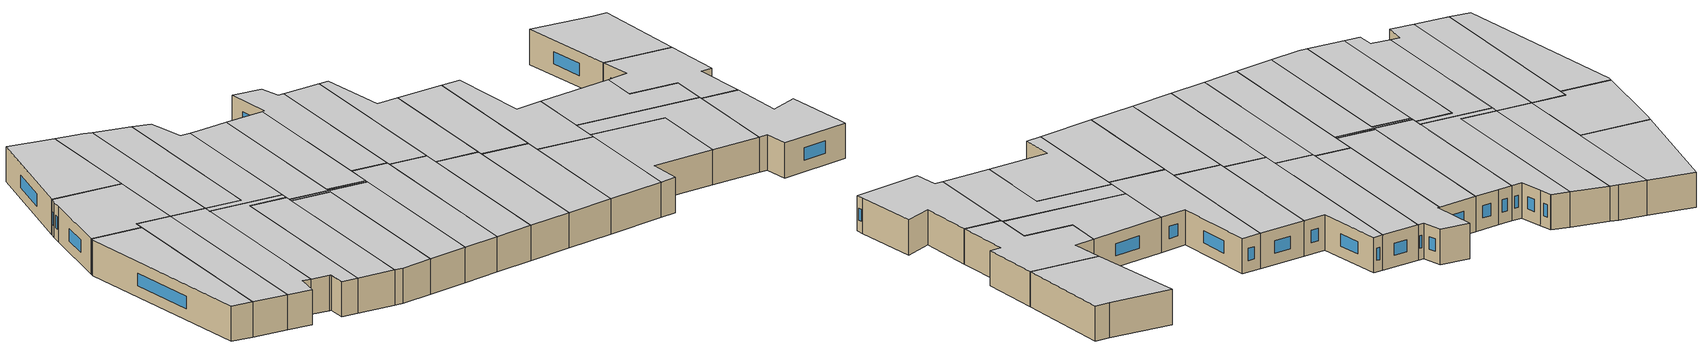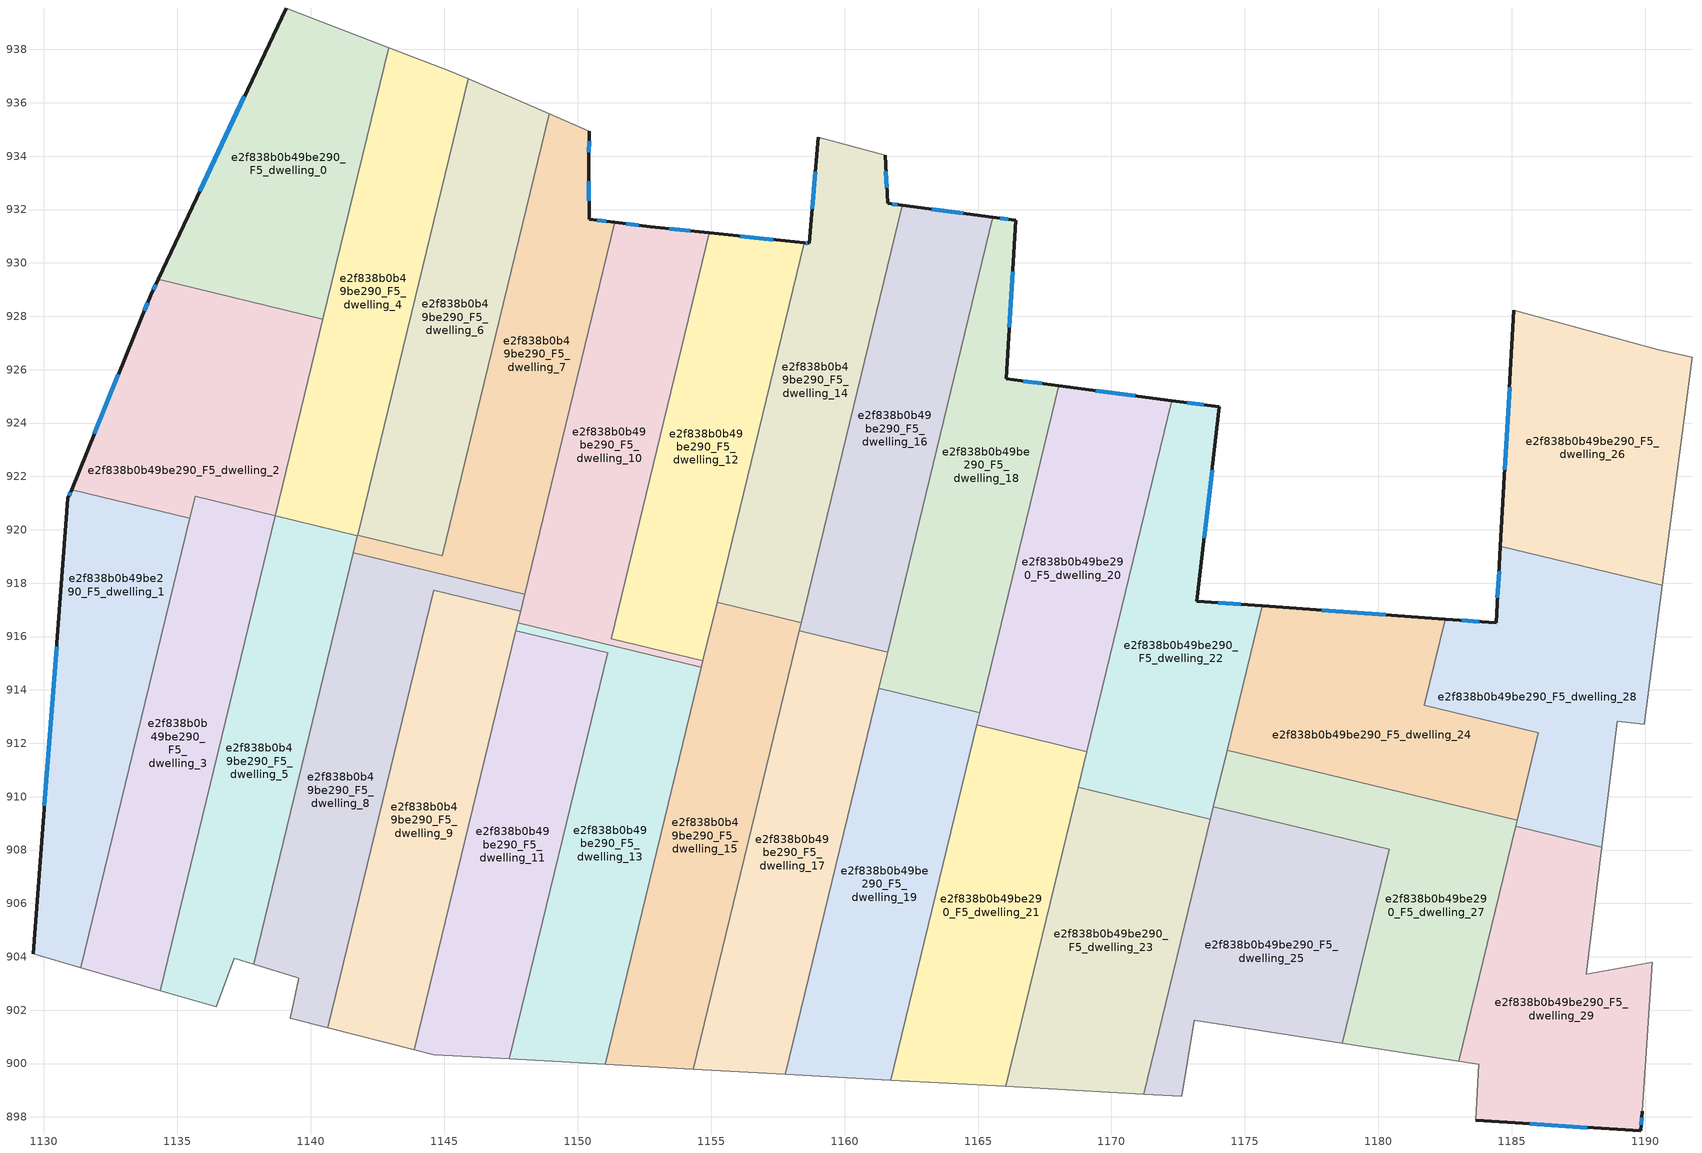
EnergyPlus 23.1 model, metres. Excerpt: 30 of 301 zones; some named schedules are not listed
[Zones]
e2f838b0b49be290_F5_dwelling_0
 floor to e2f838b0b49be290_F4_dwelling_0 (EU_floor_Construction): 1142.92,938.07 1140.46,927.88 1134.28,929.38 1139.07,939.55 z15
 wall outside (EU_wall_Construction): 1139.07,939.55 1134.28,929.38 z15:18
 wall to e2f838b0b49be290_F5_dwelling_2 (EU_wall_Construction): 1134.28,929.38 1140.46,927.88 z15:18
 wall adiabatic (EU_wall_Construction): 1142.92,938.07 1139.07,939.55 z15:18
 wall to e2f838b0b49be290_F5_dwelling_4 (EU_wall_Construction): 1140.46,927.88 1142.92,938.07 z15:18
 window (EU_Window_Construction): 1137.51,936.24 1135.84,932.69 z15.98:17.02
 ceiling to e2f838b0b49be290_F6_dwelling_0 (EU_floor_Construction): 1140.46,927.88 1142.92,938.07 1139.07,939.55 1134.28,929.38 z18
e2f838b0b49be290_F5_dwelling_1
 floor to e2f838b0b49be290_F4_dwelling_1 (EU_floor_Construction): 1135.47,920.44 1131.39,903.59 1129.59,904.11 1130.9,921.18 1131.04,921.51 z15
 wall outside (EU_wall_Construction): 1131.04,921.51 1130.9,921.18 1129.59,904.11 z15:18
 wall to e2f838b0b49be290_F5_dwelling_2 (EU_wall_Construction): 1135.47,920.44 1131.04,921.51 z15:18
 wall adiabatic (EU_wall_Construction): 1129.59,904.11 1131.39,903.59 z15:18
 wall to e2f838b0b49be290_F5_dwelling_3 (EU_wall_Construction): 1131.39,903.59 1135.47,920.44 z15:18
 window (EU_Window_Construction): 1130.48,915.63 1130.02,909.66 / 1130.99,921.4 1130.95,921.29 z15.98:17.02
 ceiling to e2f838b0b49be290_F6_dwelling_1 (EU_floor_Construction): 1131.39,903.59 1135.47,920.44 1131.04,921.51 1130.9,921.18 1129.59,904.11 z18
e2f838b0b49be290_F5_dwelling_10
 floor to e2f838b0b49be290_F4_dwelling_10 (EU_floor_Construction): 1154.93,931.12 1151.25,915.92 1154.69,915.09 1154.63,914.84 1147.75,916.51 1151.39,931.52 1152.71,931.36 z15
 wall outside (EU_wall_Construction): 1154.93,931.12 1152.71,931.36 1151.39,931.52 z15:18
 wall to e2f838b0b49be290_F5_dwelling_12 (EU_wall_Construction): 1154.69,915.09 1151.25,915.92 1154.93,931.12 z15:18
 wall to e2f838b0b49be290_F5_dwelling_13 (EU_wall_Construction): 1147.75,916.51 1154.63,914.84 z15:18
 wall to e2f838b0b49be290_F5_dwelling_7 (EU_wall_Construction): 1151.39,931.52 1148.01,917.58 z15:18
 wall to e2f838b0b49be290_F5_dwelling_15 (EU_wall_Construction): 1154.63,914.84 1154.69,915.09 z15:18
 wall to e2f838b0b49be290_F5_dwelling_8 (EU_wall_Construction): 1148.01,917.58 1147.86,916.94 z15:18
 wall to e2f838b0b49be290_F5_dwelling_9 (EU_wall_Construction): 1147.86,916.94 1147.75,916.51 z15:18
 window (EU_Window_Construction): 1154.21,931.2 1153.43,931.28 / 1152.28,931.41 1151.82,931.46 z15.98:17.02
 ceiling to e2f838b0b49be290_F6_dwelling_10 (EU_floor_Construction): 1154.63,914.84 1154.69,915.09 1151.25,915.92 1154.93,931.12 1152.71,931.36 1151.39,931.52 1147.75,916.51 z18
e2f838b0b49be290_F5_dwelling_11
 floor to e2f838b0b49be290_F4_dwelling_11 (EU_floor_Construction): 1151.12,915.39 1147.44,900.18 1144.6,900.34 1143.88,900.52 1147.69,916.22 z15
 wall adiabatic (EU_wall_Construction): 1143.88,900.52 1144.6,900.34 1147.44,900.18 z15:18
 wall to e2f838b0b49be290_F5_dwelling_13 (EU_wall_Construction): 1147.44,900.18 1151.12,915.39 1147.69,916.22 z15:18
 wall to e2f838b0b49be290_F5_dwelling_9 (EU_wall_Construction): 1147.69,916.22 1143.88,900.52 z15:18
 ceiling to e2f838b0b49be290_F6_dwelling_11 (EU_floor_Construction): 1147.44,900.18 1151.12,915.39 1147.69,916.22 1143.88,900.52 1144.6,900.34 z18
e2f838b0b49be290_F5_dwelling_12
 floor to e2f838b0b49be290_F4_dwelling_12 (EU_floor_Construction): 1158.48,930.75 1154.69,915.09 1151.25,915.92 1154.93,931.12 z15
 wall outside (EU_wall_Construction): 1158.48,930.75 1154.93,931.12 z15:18
 wall to e2f838b0b49be290_F5_dwelling_14 (EU_wall_Construction): 1155.22,917.28 1158.48,930.75 z15:18
 wall to e2f838b0b49be290_F5_dwelling_15 (EU_wall_Construction): 1154.69,915.09 1155.22,917.28 z15:18
 window (EU_Window_Construction): 1157.33,930.87 1156.09,931 z15.98:17.02
 ceiling to e2f838b0b49be290_F6_dwelling_12 (EU_floor_Construction): 1154.69,915.09 1158.48,930.75 1154.93,931.12 1151.25,915.92 z18
e2f838b0b49be290_F5_dwelling_13
 floor to e2f838b0b49be290_F4_dwelling_13 (EU_floor_Construction): 1154.63,914.84 1151.03,899.98 1147.44,900.18 1151.12,915.39 1147.69,916.22 1147.75,916.51 z15
 wall adiabatic (EU_wall_Construction): 1147.44,900.18 1151.03,899.98 z15:18
 wall to e2f838b0b49be290_F5_dwelling_15 (EU_wall_Construction): 1151.03,899.98 1154.63,914.84 z15:18
 wall to e2f838b0b49be290_F5_dwelling_9 (EU_wall_Construction): 1147.75,916.51 1147.69,916.22 z15:18
 ceiling to e2f838b0b49be290_F6_dwelling_13 (EU_floor_Construction): 1151.03,899.98 1154.63,914.84 1147.75,916.51 1147.69,916.22 1151.12,915.39 1147.44,900.18 z18
e2f838b0b49be290_F5_dwelling_14
 floor to e2f838b0b49be290_F4_dwelling_14 (EU_floor_Construction): 1161.52,934.03 1161.61,932.23 1162.16,932.16 1158.37,916.51 1155.22,917.28 1158.48,930.75 1158.67,930.73 1159.01,934.72 z15
 wall outside (EU_wall_Construction): 1162.16,932.16 1161.61,932.23 1161.52,934.03 / 1159.01,934.72 1158.67,930.73 1158.48,930.75 z15:18
 wall to e2f838b0b49be290_F5_dwelling_15 (EU_wall_Construction): 1155.22,917.28 1158.37,916.51 z15:18
 wall adiabatic (EU_wall_Construction): 1161.52,934.03 1159.01,934.72 z15:18
 wall to e2f838b0b49be290_F5_dwelling_16 (EU_wall_Construction): 1158.37,916.51 1162.16,932.16 z15:18
 window (EU_Window_Construction): 1161.58,932.81 1161.55,933.44 / 1161.98,932.18 1161.79,932.2 / 1158.61,930.73 1158.55,930.74 / 1158.9,933.42 1158.78,932.03 z15.98:17.02
 ceiling to e2f838b0b49be290_F6_dwelling_14 (EU_floor_Construction): 1158.37,916.51 1162.16,932.16 1161.61,932.23 1161.52,934.03 1159.01,934.72 1158.67,930.73 1158.48,930.75 1155.22,917.28 z18
e2f838b0b49be290_F5_dwelling_15
 floor to e2f838b0b49be290_F4_dwelling_15 (EU_floor_Construction): 1158.37,916.51 1154.32,899.8 1151.03,899.98 1155.22,917.28 z15
 wall adiabatic (EU_wall_Construction): 1151.03,899.98 1154.32,899.8 z15:18
 wall to e2f838b0b49be290_F5_dwelling_17 (EU_wall_Construction): 1154.32,899.8 1158.3,916.22 z15:18
 wall to e2f838b0b49be290_F5_dwelling_16 (EU_wall_Construction): 1158.3,916.22 1158.37,916.52 z15:18
 ceiling to e2f838b0b49be290_F6_dwelling_15 (EU_floor_Construction): 1154.32,899.8 1158.37,916.51 1155.22,917.28 1151.03,899.98 z18
e2f838b0b49be290_F5_dwelling_16
 floor to e2f838b0b49be290_F4_dwelling_16 (EU_floor_Construction): 1165.56,931.71 1161.61,915.42 1158.3,916.22 1162.16,932.16 z15
 wall outside (EU_wall_Construction): 1165.56,931.71 1162.16,932.16 z15:18
 wall to e2f838b0b49be290_F5_dwelling_17 (EU_wall_Construction): 1158.3,916.22 1161.61,915.42 z15:18
 wall to e2f838b0b49be290_F5_dwelling_18 (EU_wall_Construction): 1161.61,915.42 1165.56,931.71 z15:18
 window (EU_Window_Construction): 1164.45,931.86 1163.27,932.01 z15.98:17.02
 ceiling to e2f838b0b49be290_F6_dwelling_16 (EU_floor_Construction): 1161.61,915.42 1165.56,931.71 1162.16,932.16 1158.3,916.22 z18
e2f838b0b49be290_F5_dwelling_17
 floor to e2f838b0b49be290_F4_dwelling_17 (EU_floor_Construction): 1161.61,915.42 1157.78,899.61 1154.32,899.8 1158.3,916.22 z15
 wall adiabatic (EU_wall_Construction): 1154.32,899.8 1157.78,899.61 z15:18
 wall to e2f838b0b49be290_F5_dwelling_19 (EU_wall_Construction): 1157.78,899.61 1161.28,914.07 z15:18
 wall to e2f838b0b49be290_F5_dwelling_18 (EU_wall_Construction): 1161.28,914.07 1161.61,915.42 z15:18
 ceiling to e2f838b0b49be290_F6_dwelling_17 (EU_floor_Construction): 1157.78,899.61 1161.61,915.42 1158.3,916.22 1154.32,899.8 z18
e2f838b0b49be290_F5_dwelling_18
 floor to e2f838b0b49be290_F4_dwelling_18 (EU_floor_Construction): 1166.42,931.6 1166.05,925.66 1168.03,925.4 1165.06,913.15 1161.28,914.07 1165.56,931.71 z15
 wall outside (EU_wall_Construction): 1168.03,925.4 1166.05,925.66 1166.42,931.6 1165.56,931.71 z15:18
 wall to e2f838b0b49be290_F5_dwelling_19 (EU_wall_Construction): 1161.28,914.07 1165.06,913.15 z15:18
 wall to e2f838b0b49be290_F5_dwelling_20 (EU_wall_Construction): 1165.06,913.15 1168.03,925.4 z15:18
 window (EU_Window_Construction): 1166.14,931.63 1165.84,931.67 / 1166.17,927.59 1166.3,929.67 / 1167.39,925.48 1166.69,925.57 z15.98:17.02
 ceiling to e2f838b0b49be290_F6_dwelling_18 (EU_floor_Construction): 1165.06,913.15 1168.03,925.4 1166.05,925.66 1166.42,931.6 1165.56,931.71 1161.28,914.07 z18
e2f838b0b49be290_F5_dwelling_19
 floor to e2f838b0b49be290_F4_dwelling_19 (EU_floor_Construction): 1165.06,913.15 1161.73,899.38 1157.78,899.61 1161.28,914.07 z15
 wall adiabatic (EU_wall_Construction): 1157.78,899.61 1161.73,899.38 z15:18
 wall to e2f838b0b49be290_F5_dwelling_21 (EU_wall_Construction): 1161.73,899.38 1164.95,912.69 z15:18
 wall to e2f838b0b49be290_F5_dwelling_20 (EU_wall_Construction): 1164.95,912.69 1165.06,913.15 z15:18
 ceiling to e2f838b0b49be290_F6_dwelling_19 (EU_floor_Construction): 1161.73,899.38 1165.06,913.15 1161.28,914.07 1157.78,899.61 z18
e2f838b0b49be290_F5_dwelling_2
 floor to e2f838b0b49be290_F4_dwelling_2 (EU_floor_Construction): 1140.46,927.88 1138.68,920.53 1135.67,921.26 1135.47,920.44 1131.04,921.51 1133.64,927.92 1134,928.8 1134.28,929.38 z15
 wall outside (EU_wall_Construction): 1134.28,929.38 1134,928.8 1133.64,927.92 1131.04,921.51 z15:18
 wall to e2f838b0b49be290_F5_dwelling_3 (EU_wall_Construction): 1135.47,920.44 1135.67,921.26 1138.68,920.53 z15:18
 wall to e2f838b0b49be290_F5_dwelling_4 (EU_wall_Construction): 1138.68,920.53 1140.46,927.88 z15:18
 window (EU_Window_Construction): 1132.79,925.83 1131.88,923.59 / 1133.88,928.51 1133.76,928.2 / 1134.19,929.19 1134.09,928.99 z15.98:17.02
 ceiling to e2f838b0b49be290_F6_dwelling_2 (EU_floor_Construction): 1138.68,920.53 1140.46,927.88 1134.28,929.38 1134,928.8 1133.64,927.92 1131.04,921.51 1135.47,920.44 1135.67,921.26 z18
e2f838b0b49be290_F5_dwelling_20
 floor to e2f838b0b49be290_F4_dwelling_20 (EU_floor_Construction): 1172.26,924.84 1169.07,911.69 1164.95,912.69 1168.03,925.4 z15
 wall outside (EU_wall_Construction): 1172.26,924.84 1168.03,925.4 z15:18
 wall to e2f838b0b49be290_F5_dwelling_21 (EU_wall_Construction): 1164.95,912.69 1169.07,911.69 z15:18
 wall to e2f838b0b49be290_F5_dwelling_22 (EU_wall_Construction): 1169.07,911.69 1172.26,924.84 z15:18
 window (EU_Window_Construction): 1170.88,925.02 1169.4,925.22 z15.98:17.02
 ceiling to e2f838b0b49be290_F6_dwelling_20 (EU_floor_Construction): 1169.07,911.69 1172.26,924.84 1168.03,925.4 1164.95,912.69 z18
e2f838b0b49be290_F5_dwelling_21
 floor to e2f838b0b49be290_F4_dwelling_21 (EU_floor_Construction): 1169.07,911.69 1166.04,899.15 1161.73,899.38 1164.95,912.69 z15
 wall adiabatic (EU_wall_Construction): 1161.73,899.38 1166.04,899.15 z15:18
 wall to e2f838b0b49be290_F5_dwelling_23 (EU_wall_Construction): 1166.04,899.15 1168.75,910.36 z15:18
 wall to e2f838b0b49be290_F5_dwelling_22 (EU_wall_Construction): 1168.75,910.36 1169.08,911.69 z15:18
 ceiling to e2f838b0b49be290_F6_dwelling_21 (EU_floor_Construction): 1166.04,899.15 1169.07,911.69 1164.95,912.69 1161.73,899.38 z18
e2f838b0b49be290_F5_dwelling_22
 floor to e2f838b0b49be290_F4_dwelling_22 (EU_floor_Construction): 1174.04,924.61 1173.2,917.33 1175.65,917.15 1173.71,909.16 1168.75,910.36 1172.26,924.84 z15
 wall outside (EU_wall_Construction): 1175.65,917.15 1173.2,917.33 1174.04,924.61 1172.26,924.84 z15:18
 wall to e2f838b0b49be290_F5_dwelling_23 (EU_wall_Construction): 1168.75,910.36 1173.71,909.16 z15:18
 wall to e2f838b0b49be290_F5_dwelling_24 (EU_wall_Construction): 1174.34,911.74 1175.65,917.15 z15:18
 wall to e2f838b0b49be290_F5_dwelling_27 (EU_wall_Construction): 1173.82,909.62 1174.33,911.74 z15:18
 wall to e2f838b0b49be290_F5_dwelling_25 (EU_wall_Construction): 1173.71,909.16 1173.82,909.62 z15:18
 window (EU_Window_Construction): 1173.46,924.68 1172.84,924.76 / 1173.47,919.7 1173.77,922.24 / 1174.85,917.21 1174,917.27 z15.98:17.02
 ceiling to e2f838b0b49be290_F6_dwelling_22 (EU_floor_Construction): 1173.71,909.16 1175.65,917.15 1173.2,917.33 1174.04,924.61 1172.26,924.84 1168.75,910.36 z18
e2f838b0b49be290_F5_dwelling_23
 floor to e2f838b0b49be290_F4_dwelling_23 (EU_floor_Construction): 1173.71,909.16 1171.21,898.86 1166.04,899.15 1168.75,910.36 z15
 wall adiabatic (EU_wall_Construction): 1166.04,899.15 1171.21,898.86 z15:18
 wall to e2f838b0b49be290_F5_dwelling_25 (EU_wall_Construction): 1171.21,898.86 1173.71,909.16 z15:18
 ceiling to e2f838b0b49be290_F6_dwelling_23 (EU_floor_Construction): 1171.21,898.86 1173.71,909.16 1168.75,910.36 1166.04,899.15 z18
e2f838b0b49be290_F5_dwelling_24
 floor to e2f838b0b49be290_F4_dwelling_24 (EU_floor_Construction): 1182.5,916.66 1181.72,913.43 1186,912.39 1185.2,909.11 1174.33,911.74 1175.65,917.15 z15
 wall outside (EU_wall_Construction): 1182.5,916.66 1175.65,917.15 z15:18
 wall to e2f838b0b49be290_F5_dwelling_28 (EU_wall_Construction): 1185.2,909.11 1186,912.39 1181.72,913.43 1182.5,916.66 z15:18
 wall to e2f838b0b49be290_F5_dwelling_27 (EU_wall_Construction): 1174.33,911.74 1185.2,909.11 z15:18
 window (EU_Window_Construction): 1180.27,916.82 1177.88,916.99 z15.98:17.02
 ceiling to e2f838b0b49be290_F6_dwelling_24 (EU_floor_Construction): 1185.2,909.11 1186,912.39 1181.72,913.43 1182.5,916.66 1175.65,917.15 1174.33,911.74 z18
e2f838b0b49be290_F5_dwelling_25
 floor to e2f838b0b49be290_F4_dwelling_25 (EU_floor_Construction): 1180.41,908.02 1178.65,900.77 1173.1,901.62 1172.64,898.78 1171.21,898.86 1173.82,909.62 z15
 wall to e2f838b0b49be290_F5_dwelling_27 (EU_wall_Construction): 1178.65,900.77 1180.41,908.02 1173.82,909.62 z15:18
 wall adiabatic (EU_wall_Construction): 1171.21,898.86 1172.64,898.78 1173.1,901.62 1178.65,900.77 z15:18
 ceiling to e2f838b0b49be290_F6_dwelling_25 (EU_floor_Construction): 1178.65,900.77 1180.41,908.02 1173.82,909.62 1171.21,898.86 1172.64,898.78 1173.1,901.62 z18
e2f838b0b49be290_F5_dwelling_26
 floor to e2f838b0b49be290_F4_dwelling_26 (EU_floor_Construction): 1191.75,926.47 1190.64,917.92 1184.57,919.38 1185.08,928.23 1190.48,926.75 z15
 wall outside (EU_wall_Construction): 1185.08,928.23 1184.57,919.38 z15:18
 wall adiabatic (EU_wall_Construction): 1190.64,917.92 1191.75,926.47 1190.48,926.75 1185.08,928.23 z15:18
 wall to e2f838b0b49be290_F5_dwelling_28 (EU_wall_Construction): 1184.57,919.38 1190.64,917.92 z15:18
 window (EU_Window_Construction): 1184.92,925.35 1184.74,922.26 z15.98:17.02
 ceiling to e2f838b0b49be290_F6_dwelling_26 (EU_floor_Construction): 1190.64,917.92 1191.75,926.47 1190.48,926.75 1185.08,928.23 1184.57,919.38 z18
e2f838b0b49be290_F5_dwelling_27
 floor to e2f838b0b49be290_F4_dwelling_27 (EU_floor_Construction): 1185.2,909.11 1183.02,900.09 1178.65,900.77 1180.41,908.02 1173.82,909.62 1174.33,911.74 z15
 wall adiabatic (EU_wall_Construction): 1178.65,900.77 1183.02,900.09 z15:18
 wall to e2f838b0b49be290_F5_dwelling_29 (EU_wall_Construction): 1183.02,900.09 1185.15,908.89 z15:18
 wall to e2f838b0b49be290_F5_dwelling_28 (EU_wall_Construction): 1185.15,908.89 1185.2,909.11 z15:18
 ceiling to e2f838b0b49be290_F6_dwelling_27 (EU_floor_Construction): 1183.02,900.09 1185.2,909.11 1174.33,911.74 1173.82,909.62 1180.41,908.02 1178.65,900.77 z18
e2f838b0b49be290_F5_dwelling_28
 floor to e2f838b0b49be290_F4_dwelling_28 (EU_floor_Construction): 1190.64,917.92 1189.96,912.72 1188.95,912.83 1188.37,908.11 1185.15,908.89 1186,912.39 1181.72,913.43 1182.5,916.66 1184.41,916.52 1184.57,919.38 z15
 wall outside (EU_wall_Construction): 1184.57,919.38 1184.41,916.52 1182.5,916.66 z15:18
 wall adiabatic (EU_wall_Construction): 1188.37,908.11 1188.95,912.83 1189.96,912.72 1190.64,917.92 z15:18
 wall to e2f838b0b49be290_F5_dwelling_29 (EU_wall_Construction): 1185.15,908.89 1188.37,908.11 z15:18
 window (EU_Window_Construction): 1183.79,916.56 1183.12,916.61 / 1184.52,918.45 1184.46,917.45 z15.98:17.02
 ceiling to e2f838b0b49be290_F6_dwelling_28 (EU_floor_Construction): 1188.37,908.11 1188.95,912.83 1189.96,912.72 1190.64,917.92 1184.57,919.38 1184.41,916.52 1182.5,916.66 1181.72,913.43 1186,912.39 1185.15,908.89 z18
e2f838b0b49be290_F5_dwelling_29
 floor to e2f838b0b49be290_F4_dwelling_29 (EU_floor_Construction): 1188.37,908.11 1187.79,903.35 1190.26,903.8 1189.89,898.21 1189.84,897.48 1183.65,897.87 1183.77,899.98 1183.02,900.09 1185.15,908.89 z15
 wall outside (EU_wall_Construction): 1183.65,897.87 1189.84,897.48 1189.89,898.21 z15:18
 wall adiabatic (EU_wall_Construction): 1189.89,898.21 1190.26,903.8 1187.79,903.35 1188.37,908.11 / 1183.02,900.09 1183.77,899.98 1183.65,897.87 z15:18
 window (EU_Window_Construction): 1189.86,897.72 1189.87,897.97 / 1185.66,897.74 1187.83,897.6 z15.98:17.02
 ceiling to e2f838b0b49be290_F6_dwelling_29 (EU_floor_Construction): 1189.84,897.48 1189.89,898.21 1190.26,903.8 1187.79,903.35 1188.37,908.11 1185.15,908.89 1183.02,900.09 1183.77,899.98 1183.65,897.87 z18
e2f838b0b49be290_F5_dwelling_3
 floor to e2f838b0b49be290_F4_dwelling_3 (EU_floor_Construction): 1138.68,920.53 1134.37,902.74 1131.39,903.59 1135.67,921.26 z15
 wall adiabatic (EU_wall_Construction): 1131.39,903.59 1134.37,902.74 z15:18
 wall to e2f838b0b49be290_F5_dwelling_5 (EU_wall_Construction): 1134.37,902.74 1138.67,920.53 z15:18
 ceiling to e2f838b0b49be290_F6_dwelling_3 (EU_floor_Construction): 1134.37,902.74 1138.68,920.53 1135.67,921.26 1131.39,903.59 z18
e2f838b0b49be290_F5_dwelling_4
 floor to e2f838b0b49be290_F4_dwelling_4 (EU_floor_Construction): 1145.22,937.19 1145.9,936.9 1141.75,919.78 1138.68,920.53 1142.92,938.07 z15
 wall adiabatic (EU_wall_Construction): 1145.9,936.9 1145.22,937.19 1142.92,938.07 z15:18
 wall to e2f838b0b49be290_F5_dwelling_5 (EU_wall_Construction): 1138.68,920.53 1141.75,919.78 z15:18
 wall to e2f838b0b49be290_F5_dwelling_6 (EU_wall_Construction): 1141.75,919.8 1145.9,936.9 z15:18
 wall to e2f838b0b49be290_F5_dwelling_7 (EU_wall_Construction): 1141.75,919.78 1141.75,919.8 z15:18
 ceiling to e2f838b0b49be290_F6_dwelling_4 (EU_floor_Construction): 1141.75,919.78 1145.9,936.9 1145.22,937.19 1142.92,938.07 1138.68,920.53 z18
e2f838b0b49be290_F5_dwelling_5
 floor to e2f838b0b49be290_F4_dwelling_5 (EU_floor_Construction): 1141.75,919.78 1137.86,903.72 1137.13,903.94 1136.46,902.14 1134.37,902.74 1138.68,920.53 z15
 wall adiabatic (EU_wall_Construction): 1134.37,902.74 1136.46,902.14 1137.13,903.94 1137.86,903.72 z15:18
 wall to e2f838b0b49be290_F5_dwelling_8 (EU_wall_Construction): 1137.86,903.72 1141.59,919.14 z15:18
 wall to e2f838b0b49be290_F5_dwelling_7 (EU_wall_Construction): 1141.59,919.14 1141.75,919.78 z15:18
 ceiling to e2f838b0b49be290_F6_dwelling_5 (EU_floor_Construction): 1137.86,903.72 1141.75,919.78 1138.68,920.53 1134.37,902.74 1136.46,902.14 1137.13,903.94 z18
e2f838b0b49be290_F5_dwelling_6
 floor to e2f838b0b49be290_F4_dwelling_6 (EU_floor_Construction): 1148.93,935.59 1144.92,919.03 1141.75,919.8 1145.9,936.9 z15
 wall to e2f838b0b49be290_F5_dwelling_7 (EU_wall_Construction): 1141.75,919.8 1144.92,919.03 1148.93,935.59 z15:18
 wall adiabatic (EU_wall_Construction): 1148.93,935.59 1145.9,936.9 z15:18
 ceiling to e2f838b0b49be290_F6_dwelling_6 (EU_floor_Construction): 1144.92,919.03 1148.93,935.59 1145.9,936.9 1141.75,919.8 z18
e2f838b0b49be290_F5_dwelling_7
 floor to e2f838b0b49be290_F4_dwelling_7 (EU_floor_Construction): 1150.44,934.94 1150.41,933.76 1150.43,931.63 1151.39,931.52 1148.02,917.58 1141.59,919.14 1141.75,919.8 1144.92,919.03 1148.93,935.59 1150.43,934.94 z15
 wall outside (EU_wall_Construction): 1151.39,931.52 1150.43,931.63 1150.41,933.76 1150.44,934.94 z15:18
 wall adiabatic (EU_wall_Construction): 1150.44,934.94 1150.43,934.94 1148.93,935.59 z15:18
 wall to e2f838b0b49be290_F5_dwelling_8 (EU_wall_Construction): 1141.59,919.14 1148.02,917.58 z15:18
 window (EU_Window_Construction): 1150.42,934.14 1150.43,934.55 / 1150.42,932.32 1150.42,933.07 / 1151.08,931.55 1150.74,931.59 z15.98:17.02
 ceiling to e2f838b0b49be290_F6_dwelling_7 (EU_floor_Construction): 1148.02,917.58 1151.39,931.52 1150.43,931.63 1150.41,933.76 1150.44,934.94 1150.43,934.94 1148.93,935.59 1144.92,919.03 1141.75,919.8 1141.59,919.14 z18
e2f838b0b49be290_F5_dwelling_8
 floor to e2f838b0b49be290_F4_dwelling_8 (EU_floor_Construction): 1148.02,917.58 1147.86,916.94 1144.61,917.73 1140.64,901.34 1139.23,901.7 1139.56,903.2 1139.45,903.23 1137.86,903.72 1141.59,919.14 z15
 wall adiabatic (EU_wall_Construction): 1137.86,903.72 1139.45,903.23 1139.56,903.2 1139.23,901.7 1140.64,901.34 z15:18
 wall to e2f838b0b49be290_F5_dwelling_9 (EU_wall_Construction): 1140.64,901.34 1144.61,917.73 1147.86,916.94 z15:18
 ceiling to e2f838b0b49be290_F6_dwelling_8 (EU_floor_Construction): 1140.64,901.34 1144.61,917.73 1147.86,916.94 1148.02,917.58 1141.59,919.14 1137.86,903.72 1139.45,903.23 1139.56,903.2 1139.23,901.7 z18
e2f838b0b49be290_F5_dwelling_9
 floor to e2f838b0b49be290_F4_dwelling_9 (EU_floor_Construction): 1147.86,916.94 1143.88,900.52 1140.64,901.34 1144.61,917.73 z15
 wall adiabatic (EU_wall_Construction): 1140.64,901.34 1143.88,900.52 z15:18
 ceiling to e2f838b0b49be290_F6_dwelling_9 (EU_floor_Construction): 1143.88,900.52 1147.86,916.94 1144.61,917.73 1140.64,901.34 z18
[Building]
EU S2 Campaign: North Axis=0; Terrain=City; Solar Distribution=FullExterior
[Site:Location]
Bologna: Latitude=44.5; Longitude=11.25; Time Zone=1; Elevation=37
[SizingPeriod:WeatherFileDays]
AnnualSizingPeriod: Begin Month=1; Begin Day of Month=1; End Month=12; End Day of Month=31; Day of Week for Start Day=Monday; Use Weather File Daylight Saving Period=No; Use Weather File Rain and Snow Indicators=No
[MATERIAL]
EU_InternalMass_Material: Roughness=MediumRough; Thickness=0.1; Conductivity=1; Density=1800; Specific Heat=900; Thermal Absorptance=0.9; Solar Absorptance=0.7; Visible Absorptance=0.7
[MATERIAL:NOMASS] Roughness=MediumRough; Thermal Absorptance=0.9; Solar Absorptance=0.7; Visible Absorptance=0.7
Name | Thermal Resistance
EU_wall_NoMass | 0.905828
EU_floor_NoMass | 0.67114
[WINDOWMATERIAL:SIMPLEGLAZINGSYSTEM]
EU_Window_SimpleGlazing: UFactor=4.52486; Solar Heat Gain Coefficient=0.85; Visible Transmittance=0.85
[CONSTRUCTION]
EU_wall_Construction: EU_wall_NoMass
EU_floor_Construction: EU_floor_NoMass
EU_Window_Construction: EU_Window_SimpleGlazing
EU_InternalMass_Construction: EU_InternalMass_Material
[ZONE] Type=1; Multiplier=1; Ceiling Height=autocalculate; Floor Area=autocalculate; Part of Total Floor Area=Yes
Name | Volume
e2f838b0b49be290_F5_dwelling_0; e2f838b0b49be290_F5_dwelling_2 | 169.373
e2f838b0b49be290_F5_dwelling_1 | 169.365
e2f838b0b49be290_F5_dwelling_10 | 168.926
e2f838b0b49be290_F5_dwelling_11 | 169.351
e2f838b0b49be290_F5_dwelling_12 | 168.511
e2f838b0b49be290_F5_dwelling_13 | 168.913
e2f838b0b49be290_F5_dwelling_14 | 170.202
e2f838b0b49be290_F5_dwelling_15 | 170.205
e2f838b0b49be290_F5_dwelling_16 | 169.418
e2f838b0b49be290_F5_dwelling_17 | 169.406
e2f838b0b49be290_F5_dwelling_18 | 169.361
e2f838b0b49be290_F5_dwelling_19 | 169.372
e2f838b0b49be290_F5_dwelling_20; e2f838b0b49be290_F5_dwelling_3 | 169.356
e2f838b0b49be290_F5_dwelling_21 | 169.353
e2f838b0b49be290_F5_dwelling_22 | 169.386
e2f838b0b49be290_F5_dwelling_23 | 169.389
e2f838b0b49be290_F5_dwelling_24 | 169.354
e2f838b0b49be290_F5_dwelling_25 | 169.174
e2f838b0b49be290_F5_dwelling_26 | 169.477
e2f838b0b49be290_F5_dwelling_27 | 169.378
e2f838b0b49be290_F5_dwelling_28 | 169.463
e2f838b0b49be290_F5_dwelling_29 | 169.367
e2f838b0b49be290_F5_dwelling_4 | 169.371
e2f838b0b49be290_F5_dwelling_5 | 169.342
e2f838b0b49be290_F5_dwelling_6 | 169.381
e2f838b0b49be290_F5_dwelling_7 | 169.375
e2f838b0b49be290_F5_dwelling_8 | 169.402
e2f838b0b49be290_F5_dwelling_9 | 169.412
[INTERNALMASS] Construction=EU_InternalMass_Construction
Name | Zone or ZoneList | Surface Area
e2f838b0b49be290_F5_dwelling_0_EU_InternalMass | e2f838b0b49be290_F5_dwelling_0 | 56.4556
e2f838b0b49be290_F5_dwelling_1_EU_InternalMass | e2f838b0b49be290_F5_dwelling_1 | 56.4551
e2f838b0b49be290_F5_dwelling_2_EU_InternalMass | e2f838b0b49be290_F5_dwelling_2 | 56.4577
e2f838b0b49be290_F5_dwelling_3_EU_InternalMass | e2f838b0b49be290_F5_dwelling_3 | 56.4525
e2f838b0b49be290_F5_dwelling_4_EU_InternalMass | e2f838b0b49be290_F5_dwelling_4 | 56.4571
e2f838b0b49be290_F5_dwelling_5_EU_InternalMass | e2f838b0b49be290_F5_dwelling_5 | 56.448
e2f838b0b49be290_F5_dwelling_6_EU_InternalMass | e2f838b0b49be290_F5_dwelling_6 | 56.4598
e2f838b0b49be290_F5_dwelling_7_EU_InternalMass | e2f838b0b49be290_F5_dwelling_7 | 56.4582
e2f838b0b49be290_F5_dwelling_8_EU_InternalMass | e2f838b0b49be290_F5_dwelling_8 | 56.4675
e2f838b0b49be290_F5_dwelling_9_EU_InternalMass | e2f838b0b49be290_F5_dwelling_9 | 56.4724
e2f838b0b49be290_F5_dwelling_10_EU_InternalMass | e2f838b0b49be290_F5_dwelling_10 | 56.3092
e2f838b0b49be290_F5_dwelling_11_EU_InternalMass | e2f838b0b49be290_F5_dwelling_11 | 56.4505
e2f838b0b49be290_F5_dwelling_12_EU_InternalMass | e2f838b0b49be290_F5_dwelling_12 | 56.1702
e2f838b0b49be290_F5_dwelling_13_EU_InternalMass | e2f838b0b49be290_F5_dwelling_13 | 56.304
e2f838b0b49be290_F5_dwelling_14_EU_InternalMass | e2f838b0b49be290_F5_dwelling_14 | 56.7323
e2f838b0b49be290_F5_dwelling_15_EU_InternalMass | e2f838b0b49be290_F5_dwelling_15 | 56.7351
e2f838b0b49be290_F5_dwelling_16_EU_InternalMass | e2f838b0b49be290_F5_dwelling_16 | 56.473
e2f838b0b49be290_F5_dwelling_17_EU_InternalMass | e2f838b0b49be290_F5_dwelling_17 | 56.4689
e2f838b0b49be290_F5_dwelling_18_EU_InternalMass | e2f838b0b49be290_F5_dwelling_18 | 56.4544
e2f838b0b49be290_F5_dwelling_19_EU_InternalMass | e2f838b0b49be290_F5_dwelling_19 | 56.4571
e2f838b0b49be290_F5_dwelling_20_EU_InternalMass | e2f838b0b49be290_F5_dwelling_20 | 56.4512
e2f838b0b49be290_F5_dwelling_21_EU_InternalMass | e2f838b0b49be290_F5_dwelling_21 | 56.4509
e2f838b0b49be290_F5_dwelling_22_EU_InternalMass | e2f838b0b49be290_F5_dwelling_22 | 56.4617
e2f838b0b49be290_F5_dwelling_23_EU_InternalMass | e2f838b0b49be290_F5_dwelling_23 | 56.464
e2f838b0b49be290_F5_dwelling_24_EU_InternalMass | e2f838b0b49be290_F5_dwelling_24 | 56.4503
e2f838b0b49be290_F5_dwelling_25_EU_InternalMass | e2f838b0b49be290_F5_dwelling_25 | 56.3913
e2f838b0b49be290_F5_dwelling_26_EU_InternalMass | e2f838b0b49be290_F5_dwelling_26 | 56.4942
e2f838b0b49be290_F5_dwelling_27_EU_InternalMass | e2f838b0b49be290_F5_dwelling_27 | 56.4581
e2f838b0b49be290_F5_dwelling_28_EU_InternalMass | e2f838b0b49be290_F5_dwelling_28 | 56.4877
e2f838b0b49be290_F5_dwelling_29_EU_InternalMass | e2f838b0b49be290_F5_dwelling_29 | 56.4551
[OTHEREQUIPMENT] Fuel Type=Electricity; Design Level Calculation Method=Watts/Area; Power per Zone Floor Area=1; Fraction Latent=0; Fraction Radiant=0; Fraction Lost=0; Carbon Dioxide Generation Rate=0; EndUse Subcategory=EU_Step8_InternalGains
Name | Zone or ZoneList or Space or SpaceList | Schedule
EU_Step8_InternalGain_e2f838b0b49be290_F5_dwelling_0_f000 | e2f838b0b49be290_F5_dwelling_0 | EU_Step8_GainSchedule_e2f838b0b49be290_F5_dwelling_0_f000
EU_Step8_InternalGain_e2f838b0b49be290_F5_dwelling_1_f000 | e2f838b0b49be290_F5_dwelling_1 | EU_Step8_GainSchedule_e2f838b0b49be290_F5_dwelling_1_f000
EU_Step8_InternalGain_e2f838b0b49be290_F5_dwelling_2_f000 | e2f838b0b49be290_F5_dwelling_2 | EU_Step8_GainSchedule_e2f838b0b49be290_F5_dwelling_2_f000
EU_Step8_InternalGain_e2f838b0b49be290_F5_dwelling_3_f000 | e2f838b0b49be290_F5_dwelling_3 | EU_Step8_GainSchedule_e2f838b0b49be290_F5_dwelling_3_f000
EU_Step8_InternalGain_e2f838b0b49be290_F5_dwelling_4_f000 | e2f838b0b49be290_F5_dwelling_4 | EU_Step8_GainSchedule_e2f838b0b49be290_F5_dwelling_4_f000
EU_Step8_InternalGain_e2f838b0b49be290_F5_dwelling_5_f000 | e2f838b0b49be290_F5_dwelling_5 | EU_Step8_GainSchedule_e2f838b0b49be290_F5_dwelling_5_f000
EU_Step8_InternalGain_e2f838b0b49be290_F5_dwelling_6_f000 | e2f838b0b49be290_F5_dwelling_6 | EU_Step8_GainSchedule_e2f838b0b49be290_F5_dwelling_6_f000
EU_Step8_InternalGain_e2f838b0b49be290_F5_dwelling_7_f000 | e2f838b0b49be290_F5_dwelling_7 | EU_Step8_GainSchedule_e2f838b0b49be290_F5_dwelling_7_f000
EU_Step8_InternalGain_e2f838b0b49be290_F5_dwelling_8_f000 | e2f838b0b49be290_F5_dwelling_8 | EU_Step8_GainSchedule_e2f838b0b49be290_F5_dwelling_8_f000
EU_Step8_InternalGain_e2f838b0b49be290_F5_dwelling_9_f000 | e2f838b0b49be290_F5_dwelling_9 | EU_Step8_GainSchedule_e2f838b0b49be290_F5_dwelling_9_f000
EU_Step8_InternalGain_e2f838b0b49be290_F5_dwelling_10_f000 | e2f838b0b49be290_F5_dwelling_10 | EU_Step8_GainSchedule_e2f838b0b49be290_F5_dwelling_10_f000
EU_Step8_InternalGain_e2f838b0b49be290_F5_dwelling_11_f000 | e2f838b0b49be290_F5_dwelling_11 | EU_Step8_GainSchedule_e2f838b0b49be290_F5_dwelling_11_f000
EU_Step8_InternalGain_e2f838b0b49be290_F5_dwelling_12_f000 | e2f838b0b49be290_F5_dwelling_12 | EU_Step8_GainSchedule_e2f838b0b49be290_F5_dwelling_12_f000
EU_Step8_InternalGain_e2f838b0b49be290_F5_dwelling_13_f000 | e2f838b0b49be290_F5_dwelling_13 | EU_Step8_GainSchedule_e2f838b0b49be290_F5_dwelling_13_f000
EU_Step8_InternalGain_e2f838b0b49be290_F5_dwelling_14_f000 | e2f838b0b49be290_F5_dwelling_14 | EU_Step8_GainSchedule_e2f838b0b49be290_F5_dwelling_14_f000
EU_Step8_InternalGain_e2f838b0b49be290_F5_dwelling_15_f000 | e2f838b0b49be290_F5_dwelling_15 | EU_Step8_GainSchedule_e2f838b0b49be290_F5_dwelling_15_f000
EU_Step8_InternalGain_e2f838b0b49be290_F5_dwelling_16_f000 | e2f838b0b49be290_F5_dwelling_16 | EU_Step8_GainSchedule_e2f838b0b49be290_F5_dwelling_16_f000
EU_Step8_InternalGain_e2f838b0b49be290_F5_dwelling_17_f000 | e2f838b0b49be290_F5_dwelling_17 | EU_Step8_GainSchedule_e2f838b0b49be290_F5_dwelling_17_f000
EU_Step8_InternalGain_e2f838b0b49be290_F5_dwelling_18_f000 | e2f838b0b49be290_F5_dwelling_18 | EU_Step8_GainSchedule_e2f838b0b49be290_F5_dwelling_18_f000
EU_Step8_InternalGain_e2f838b0b49be290_F5_dwelling_19_f000 | e2f838b0b49be290_F5_dwelling_19 | EU_Step8_GainSchedule_e2f838b0b49be290_F5_dwelling_19_f000
EU_Step8_InternalGain_e2f838b0b49be290_F5_dwelling_20_f000 | e2f838b0b49be290_F5_dwelling_20 | EU_Step8_GainSchedule_e2f838b0b49be290_F5_dwelling_20_f000
EU_Step8_InternalGain_e2f838b0b49be290_F5_dwelling_21_f000 | e2f838b0b49be290_F5_dwelling_21 | EU_Step8_GainSchedule_e2f838b0b49be290_F5_dwelling_21_f000
EU_Step8_InternalGain_e2f838b0b49be290_F5_dwelling_22_f000 | e2f838b0b49be290_F5_dwelling_22 | EU_Step8_GainSchedule_e2f838b0b49be290_F5_dwelling_22_f000
EU_Step8_InternalGain_e2f838b0b49be290_F5_dwelling_23_f000 | e2f838b0b49be290_F5_dwelling_23 | EU_Step8_GainSchedule_e2f838b0b49be290_F5_dwelling_23_f000
EU_Step8_InternalGain_e2f838b0b49be290_F5_dwelling_24_f000 | e2f838b0b49be290_F5_dwelling_24 | EU_Step8_GainSchedule_e2f838b0b49be290_F5_dwelling_24_f000
EU_Step8_InternalGain_e2f838b0b49be290_F5_dwelling_25_f000 | e2f838b0b49be290_F5_dwelling_25 | EU_Step8_GainSchedule_e2f838b0b49be290_F5_dwelling_25_f000
EU_Step8_InternalGain_e2f838b0b49be290_F5_dwelling_26_f000 | e2f838b0b49be290_F5_dwelling_26 | EU_Step8_GainSchedule_e2f838b0b49be290_F5_dwelling_26_f000
EU_Step8_InternalGain_e2f838b0b49be290_F5_dwelling_27_f000 | e2f838b0b49be290_F5_dwelling_27 | EU_Step8_GainSchedule_e2f838b0b49be290_F5_dwelling_27_f000
EU_Step8_InternalGain_e2f838b0b49be290_F5_dwelling_28_f000 | e2f838b0b49be290_F5_dwelling_28 | EU_Step8_GainSchedule_e2f838b0b49be290_F5_dwelling_28_f000
EU_Step8_InternalGain_e2f838b0b49be290_F5_dwelling_29_f000 | e2f838b0b49be290_F5_dwelling_29 | EU_Step8_GainSchedule_e2f838b0b49be290_F5_dwelling_29_f000
[ZONEVENTILATION:DESIGNFLOWRATE] Schedule=EU_AlwaysOn; Design Flow Rate Calculation Method=AirChanges/Hour; Air Changes per Hour=0.73129; Ventilation Type=Natural; Fan Pressure Rise=0; Fan Total Efficiency=1; Constant Term Coefficient=1; Temperature Term Coefficient=0; Velocity Term Coefficient=0; Velocity Squared Term Coefficient=0; Minimum Indoor Temperature=-100; Maximum Indoor Temperature=100; Delta Temperature=-100; Minimum Outdoor Temperature=-100; Maximum Outdoor Temperature=100; Maximum Wind Speed=40
Name | Zone or ZoneList or Space or SpaceList
EU_ConstantAir_e2f838b0b49be290_F5_dwelling_0 | e2f838b0b49be290_F5_dwelling_0
EU_ConstantAir_e2f838b0b49be290_F5_dwelling_1 | e2f838b0b49be290_F5_dwelling_1
EU_ConstantAir_e2f838b0b49be290_F5_dwelling_2 | e2f838b0b49be290_F5_dwelling_2
EU_ConstantAir_e2f838b0b49be290_F5_dwelling_3 | e2f838b0b49be290_F5_dwelling_3
EU_ConstantAir_e2f838b0b49be290_F5_dwelling_4 | e2f838b0b49be290_F5_dwelling_4
EU_ConstantAir_e2f838b0b49be290_F5_dwelling_5 | e2f838b0b49be290_F5_dwelling_5
EU_ConstantAir_e2f838b0b49be290_F5_dwelling_6 | e2f838b0b49be290_F5_dwelling_6
EU_ConstantAir_e2f838b0b49be290_F5_dwelling_7 | e2f838b0b49be290_F5_dwelling_7
EU_ConstantAir_e2f838b0b49be290_F5_dwelling_8 | e2f838b0b49be290_F5_dwelling_8
EU_ConstantAir_e2f838b0b49be290_F5_dwelling_9 | e2f838b0b49be290_F5_dwelling_9
EU_ConstantAir_e2f838b0b49be290_F5_dwelling_10 | e2f838b0b49be290_F5_dwelling_10
EU_ConstantAir_e2f838b0b49be290_F5_dwelling_11 | e2f838b0b49be290_F5_dwelling_11
EU_ConstantAir_e2f838b0b49be290_F5_dwelling_12 | e2f838b0b49be290_F5_dwelling_12
EU_ConstantAir_e2f838b0b49be290_F5_dwelling_13 | e2f838b0b49be290_F5_dwelling_13
EU_ConstantAir_e2f838b0b49be290_F5_dwelling_14 | e2f838b0b49be290_F5_dwelling_14
EU_ConstantAir_e2f838b0b49be290_F5_dwelling_15 | e2f838b0b49be290_F5_dwelling_15
EU_ConstantAir_e2f838b0b49be290_F5_dwelling_16 | e2f838b0b49be290_F5_dwelling_16
EU_ConstantAir_e2f838b0b49be290_F5_dwelling_17 | e2f838b0b49be290_F5_dwelling_17
EU_ConstantAir_e2f838b0b49be290_F5_dwelling_18 | e2f838b0b49be290_F5_dwelling_18
EU_ConstantAir_e2f838b0b49be290_F5_dwelling_19 | e2f838b0b49be290_F5_dwelling_19
EU_ConstantAir_e2f838b0b49be290_F5_dwelling_20 | e2f838b0b49be290_F5_dwelling_20
EU_ConstantAir_e2f838b0b49be290_F5_dwelling_21 | e2f838b0b49be290_F5_dwelling_21
EU_ConstantAir_e2f838b0b49be290_F5_dwelling_22 | e2f838b0b49be290_F5_dwelling_22
EU_ConstantAir_e2f838b0b49be290_F5_dwelling_23 | e2f838b0b49be290_F5_dwelling_23
EU_ConstantAir_e2f838b0b49be290_F5_dwelling_24 | e2f838b0b49be290_F5_dwelling_24
EU_ConstantAir_e2f838b0b49be290_F5_dwelling_25 | e2f838b0b49be290_F5_dwelling_25
EU_ConstantAir_e2f838b0b49be290_F5_dwelling_26 | e2f838b0b49be290_F5_dwelling_26
EU_ConstantAir_e2f838b0b49be290_F5_dwelling_27 | e2f838b0b49be290_F5_dwelling_27
EU_ConstantAir_e2f838b0b49be290_F5_dwelling_28 | e2f838b0b49be290_F5_dwelling_28
EU_ConstantAir_e2f838b0b49be290_F5_dwelling_29 | e2f838b0b49be290_F5_dwelling_29
[HVACTEMPLATE:ZONE:IDEALLOADSAIRSYSTEM] System Availability Schedule=EU_AlwaysOn; Maximum Heating Supply Air Temperature=50; Minimum Cooling Supply Air Temperature=13; Maximum Heating Supply Air Humidity Ratio=0.0156; Minimum Cooling Supply Air Humidity Ratio=0.0077; Heating Limit=NoLimit; Cooling Limit=NoLimit; Heating Availability Schedule=EU_AlwaysOn; Cooling Availability Schedule=EU_CoolingOff; Dehumidification Control Type=ConstantSensibleHeatRatio; Cooling Sensible Heat Ratio=0.7; Dehumidification Setpoint=60; Humidification Control Type=None; Humidification Setpoint=30; Outdoor Air Method=None; Outdoor Air Flow Rate per Person=0.00944; Outdoor Air Flow Rate per Zone Floor Area=0; Outdoor Air Flow Rate per Zone=0; Demand Controlled Ventilation Type=None; Outdoor Air Economizer Type=NoEconomizer; Heat Recovery Type=None; Sensible Heat Recovery Effectiveness=0.7; Latent Heat Recovery Effectiveness=0.65
Name | Template Thermostat
e2f838b0b49be290_F5_dwelling_0 | EU_HeatOnly_e2f838b0b49be290_F5_dwelling_0
e2f838b0b49be290_F5_dwelling_1 | EU_HeatOnly_e2f838b0b49be290_F5_dwelling_1
e2f838b0b49be290_F5_dwelling_2 | EU_HeatOnly_e2f838b0b49be290_F5_dwelling_2
e2f838b0b49be290_F5_dwelling_3 | EU_HeatOnly_e2f838b0b49be290_F5_dwelling_3
e2f838b0b49be290_F5_dwelling_4 | EU_HeatOnly_e2f838b0b49be290_F5_dwelling_4
e2f838b0b49be290_F5_dwelling_5 | EU_HeatOnly_e2f838b0b49be290_F5_dwelling_5
e2f838b0b49be290_F5_dwelling_6 | EU_HeatOnly_e2f838b0b49be290_F5_dwelling_6
e2f838b0b49be290_F5_dwelling_7 | EU_HeatOnly_e2f838b0b49be290_F5_dwelling_7
e2f838b0b49be290_F5_dwelling_8 | EU_HeatOnly_e2f838b0b49be290_F5_dwelling_8
e2f838b0b49be290_F5_dwelling_9 | EU_HeatOnly_e2f838b0b49be290_F5_dwelling_9
e2f838b0b49be290_F5_dwelling_10 | EU_HeatOnly_e2f838b0b49be290_F5_dwelling_10
e2f838b0b49be290_F5_dwelling_11 | EU_HeatOnly_e2f838b0b49be290_F5_dwelling_11
e2f838b0b49be290_F5_dwelling_12 | EU_HeatOnly_e2f838b0b49be290_F5_dwelling_12
e2f838b0b49be290_F5_dwelling_13 | EU_HeatOnly_e2f838b0b49be290_F5_dwelling_13
e2f838b0b49be290_F5_dwelling_14 | EU_HeatOnly_e2f838b0b49be290_F5_dwelling_14
e2f838b0b49be290_F5_dwelling_15 | EU_HeatOnly_e2f838b0b49be290_F5_dwelling_15
e2f838b0b49be290_F5_dwelling_16 | EU_HeatOnly_e2f838b0b49be290_F5_dwelling_16
e2f838b0b49be290_F5_dwelling_17 | EU_HeatOnly_e2f838b0b49be290_F5_dwelling_17
e2f838b0b49be290_F5_dwelling_18 | EU_HeatOnly_e2f838b0b49be290_F5_dwelling_18
e2f838b0b49be290_F5_dwelling_19 | EU_HeatOnly_e2f838b0b49be290_F5_dwelling_19
e2f838b0b49be290_F5_dwelling_20 | EU_HeatOnly_e2f838b0b49be290_F5_dwelling_20
e2f838b0b49be290_F5_dwelling_21 | EU_HeatOnly_e2f838b0b49be290_F5_dwelling_21
e2f838b0b49be290_F5_dwelling_22 | EU_HeatOnly_e2f838b0b49be290_F5_dwelling_22
e2f838b0b49be290_F5_dwelling_23 | EU_HeatOnly_e2f838b0b49be290_F5_dwelling_23
e2f838b0b49be290_F5_dwelling_24 | EU_HeatOnly_e2f838b0b49be290_F5_dwelling_24
e2f838b0b49be290_F5_dwelling_25 | EU_HeatOnly_e2f838b0b49be290_F5_dwelling_25
e2f838b0b49be290_F5_dwelling_26 | EU_HeatOnly_e2f838b0b49be290_F5_dwelling_26
e2f838b0b49be290_F5_dwelling_27 | EU_HeatOnly_e2f838b0b49be290_F5_dwelling_27
e2f838b0b49be290_F5_dwelling_28 | EU_HeatOnly_e2f838b0b49be290_F5_dwelling_28
e2f838b0b49be290_F5_dwelling_29 | EU_HeatOnly_e2f838b0b49be290_F5_dwelling_29
[SIZING:ZONE] Zone Cooling Design Supply Air Temperature Input Method=SupplyAirTemperature; Zone Cooling Design Supply Air Temperature=13; Zone Heating Design Supply Air Temperature Input Method=SupplyAirTemperature; Zone Heating Design Supply Air Temperature=50; Zone Cooling Design Supply Air Humidity Ratio=0.008; Zone Heating Design Supply Air Humidity Ratio=0.008; Cooling Design Air Flow Method=DesignDay; Cooling Design Air Flow Rate=0; Cooling Minimum Air Flow per Zone Floor Area=0.000762; Cooling Minimum Air Flow=0; Cooling Minimum Air Flow Fraction=0.2; Heating Design Air Flow Method=DesignDay; Heating Design Air Flow Rate=0; Heating Maximum Air Flow per Zone Floor Area=0.002032; Heating Maximum Air Flow=0.141576; Heating Maximum Air Flow Fraction=0.3; Account for Dedicated Outdoor Air System=No; Dedicated Outdoor Air System Control Strategy=NeutralSupplyAir; Dedicated Outdoor Air Low Setpoint Temperature for Design=autosize; Dedicated Outdoor Air High Setpoint Temperature for Design=autosize; Zone Load Sizing Method=Sensible Load Only No Latent Load; Zone Latent Cooling Design Supply Air Humidity Ratio Input Method=HumidityRatioDifference; Zone Cooling Design Supply Air Humidity Ratio Difference=0.005; Zone Latent Heating Design Supply Air Humidity Ratio Input Method=HumidityRatioDifference; Zone Humidification Design Supply Air Humidity Ratio Difference=0.005
e2f838b0b49be290_F5_dwelling_0; e2f838b0b49be290_F5_dwelling_1; e2f838b0b49be290_F5_dwelling_2; e2f838b0b49be290_F5_dwelling_3; e2f838b0b49be290_F5_dwelling_4; e2f838b0b49be290_F5_dwelling_5; e2f838b0b49be290_F5_dwelling_6; e2f838b0b49be290_F5_dwelling_7; e2f838b0b49be290_F5_dwelling_8; e2f838b0b49be290_F5_dwelling_9; e2f838b0b49be290_F5_dwelling_10; e2f838b0b49be290_F5_dwelling_11; e2f838b0b49be290_F5_dwelling_12; e2f838b0b49be290_F5_dwelling_13; e2f838b0b49be290_F5_dwelling_14; e2f838b0b49be290_F5_dwelling_15; e2f838b0b49be290_F5_dwelling_16; e2f838b0b49be290_F5_dwelling_17; e2f838b0b49be290_F5_dwelling_18; e2f838b0b49be290_F5_dwelling_19; e2f838b0b49be290_F5_dwelling_20; e2f838b0b49be290_F5_dwelling_21; e2f838b0b49be290_F5_dwelling_22; e2f838b0b49be290_F5_dwelling_23; e2f838b0b49be290_F5_dwelling_24; e2f838b0b49be290_F5_dwelling_25; e2f838b0b49be290_F5_dwelling_26; e2f838b0b49be290_F5_dwelling_27; e2f838b0b49be290_F5_dwelling_28; e2f838b0b49be290_F5_dwelling_29
[SCHEDULE:FILE] Column Number=1; Rows to Skip at Top=0; Number of Hours of Data=8760; Column Separator=Comma; Interpolate to Timestep=No; Minutes per Item=60; Adjust Schedule for Daylight Savings=Yes
Name | File
EU_Step8_GainSchedule_e2f838b0b49be290_F5_dwelling_0_f000 | ../../schedules/e2f838b0b49be290/e2f838b0b49be290_F5_dwelling_0_f000_gain.csv
EU_Step8_GainSchedule_e2f838b0b49be290_F5_dwelling_1_f000 | ../../schedules/e2f838b0b49be290/e2f838b0b49be290_F5_dwelling_1_f000_gain.csv
EU_Step8_GainSchedule_e2f838b0b49be290_F5_dwelling_2_f000 | ../../schedules/e2f838b0b49be290/e2f838b0b49be290_F5_dwelling_2_f000_gain.csv
EU_Step8_GainSchedule_e2f838b0b49be290_F5_dwelling_3_f000 | ../../schedules/e2f838b0b49be290/e2f838b0b49be290_F5_dwelling_3_f000_gain.csv
EU_Step8_GainSchedule_e2f838b0b49be290_F5_dwelling_4_f000 | ../../schedules/e2f838b0b49be290/e2f838b0b49be290_F5_dwelling_4_f000_gain.csv
EU_Step8_GainSchedule_e2f838b0b49be290_F5_dwelling_5_f000 | ../../schedules/e2f838b0b49be290/e2f838b0b49be290_F5_dwelling_5_f000_gain.csv
EU_Step8_GainSchedule_e2f838b0b49be290_F5_dwelling_6_f000 | ../../schedules/e2f838b0b49be290/e2f838b0b49be290_F5_dwelling_6_f000_gain.csv
EU_Step8_GainSchedule_e2f838b0b49be290_F5_dwelling_7_f000 | ../../schedules/e2f838b0b49be290/e2f838b0b49be290_F5_dwelling_7_f000_gain.csv
EU_Step8_GainSchedule_e2f838b0b49be290_F5_dwelling_8_f000 | ../../schedules/e2f838b0b49be290/e2f838b0b49be290_F5_dwelling_8_f000_gain.csv
EU_Step8_GainSchedule_e2f838b0b49be290_F5_dwelling_9_f000 | ../../schedules/e2f838b0b49be290/e2f838b0b49be290_F5_dwelling_9_f000_gain.csv
EU_Step8_GainSchedule_e2f838b0b49be290_F5_dwelling_10_f000 | ../../schedules/e2f838b0b49be290/e2f838b0b49be290_F5_dwelling_10_f000_gain.csv
EU_Step8_GainSchedule_e2f838b0b49be290_F5_dwelling_11_f000 | ../../schedules/e2f838b0b49be290/e2f838b0b49be290_F5_dwelling_11_f000_gain.csv
EU_Step8_GainSchedule_e2f838b0b49be290_F5_dwelling_12_f000 | ../../schedules/e2f838b0b49be290/e2f838b0b49be290_F5_dwelling_12_f000_gain.csv
EU_Step8_GainSchedule_e2f838b0b49be290_F5_dwelling_13_f000 | ../../schedules/e2f838b0b49be290/e2f838b0b49be290_F5_dwelling_13_f000_gain.csv
EU_Step8_GainSchedule_e2f838b0b49be290_F5_dwelling_14_f000 | ../../schedules/e2f838b0b49be290/e2f838b0b49be290_F5_dwelling_14_f000_gain.csv
EU_Step8_GainSchedule_e2f838b0b49be290_F5_dwelling_15_f000 | ../../schedules/e2f838b0b49be290/e2f838b0b49be290_F5_dwelling_15_f000_gain.csv
EU_Step8_GainSchedule_e2f838b0b49be290_F5_dwelling_16_f000 | ../../schedules/e2f838b0b49be290/e2f838b0b49be290_F5_dwelling_16_f000_gain.csv
